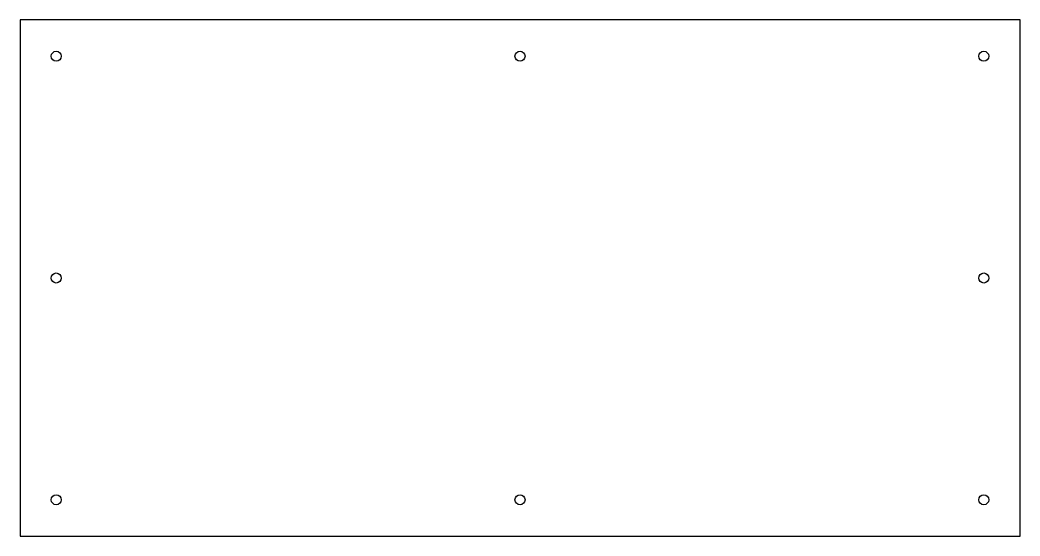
# Model space of a CAD drawing. Header units: millimetres. Extents: x -248 to 248, y -128 to 128.
import ezdxf

# ---------------------------------------------------------------- set-up
doc = ezdxf.new("R2010")
doc.units = ezdxf.units.MM
doc.layers.get('0').update_dxf_attribs({"linetype": 'CONTINUOUS'})

msp = doc.modelspace()

# ---------------------------------------------------------------- linework, layer by layer
msp.add_lwpolyline([(248, -128), (248, 128), (-248, 128), (-248, -128)], close=True)
for centre in [(-230, 110), (0, 110), (230, 110), (-230, 0), (230, 0), (-230, -110), (0, -110), (230, -110)]:
    msp.add_circle(centre, 2.5)

doc.saveas('drawing.dxf')
